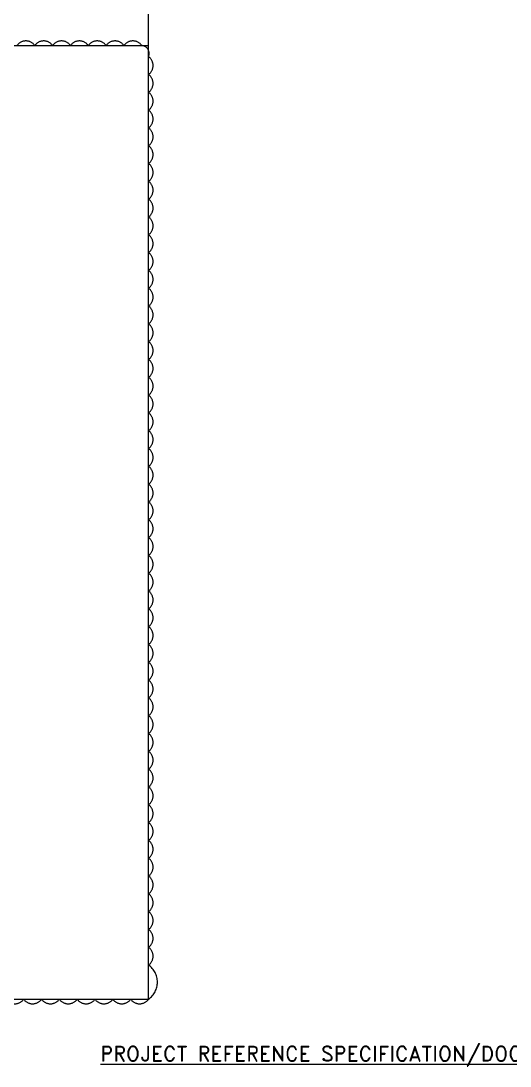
# Model space of a CAD drawing. Header units: inches. Extents: x -100737 to -99065, y -38026 to -37432.
# Drawn here: x -100197.3 to -100142.4, y -37671.1 to -37553.8 of the extents above; entities that cross this region are included whole.
import ezdxf
from ezdxf.enums import TextEntityAlignment as Align

# ---------------------------------------------------------------- set-up
doc = ezdxf.new("R2010")
doc.units = ezdxf.units.IN
doc.header["$LTSCALE"] = 200
doc.header["$MEASUREMENT"] = 0
doc.linetypes.add('DASHED', pattern=[0.75, 0.5, -0.25])
doc.layers.add('DIMENSION', color=8, linetype='Continuous')
doc.layers.add('text', color=3, linetype='Continuous')
doc.styles.add('ROMAND', font='romand.shx', dxfattribs={"width": 0.8})

msp = doc.modelspace()

# ---------------------------------------------------------------- linework, layer by layer
at = {"layer": 'DIMENSION'}
for p, q in [((-100182.974, -37663.624), (-100182.978, -37447.245)), ((-100309.817, -37556.553), (-100182.976, -37556.55, 0.085)), ((-100309.106, -37663.624), (-100182.974, -37663.624))]:
    msp.add_line(p, q, dxfattribs=at)
at = {"layer": 'DIMENSION', "color": 6, "linetype": 'DASHED', "ltscale": 10}
msp.add_lwpolyline([(-100197.731, -37556.553, -0.5206), (-100195.731, -37556.553, -0.5206), (-100193.731, -37556.553, -0.5206), (-100191.731, -37556.553, -0.5206), (-100189.731, -37556.553, -0.5206), (-100187.731, -37556.553, -0.5206), (-100185.731, -37556.553, -0.5206), (-100183.731, -37556.553, -0.5206), (-100182.974, -37557.796, -0.5206), (-100182.974, -37559.796, -0.5206), (-100182.974, -37561.796, -0.5206), (-100182.974, -37563.796, -0.5206), (-100182.974, -37565.796, -0.5206), (-100182.974, -37567.796, -0.5206), (-100182.974, -37569.796, -0.5206), (-100182.974, -37571.796, -0.5206), (-100182.974, -37573.796, -0.5206), (-100182.974, -37575.796, -0.5206), (-100182.974, -37577.796, -0.5206), (-100182.974, -37579.796, -0.5206), (-100182.974, -37581.796, -0.5206), (-100182.974, -37583.796, -0.5206), (-100182.974, -37585.796, -0.5206), (-100182.974, -37587.796, -0.5206), (-100182.974, -37589.796, -0.5206), (-100182.974, -37591.796, -0.5206), (-100182.974, -37593.796, -0.5206), (-100182.974, -37595.796, -0.5206), (-100182.974, -37597.796, -0.5206), (-100182.974, -37599.796, -0.5206), (-100182.974, -37601.796, -0.5206), (-100182.974, -37603.796, -0.5206), (-100182.974, -37605.796, -0.5206), (-100182.974, -37607.796, -0.5206), (-100182.974, -37609.796, -0.5206), (-100182.974, -37611.796, -0.5206), (-100182.974, -37613.796, -0.5206), (-100182.974, -37615.796, -0.5206), (-100182.974, -37617.796, -0.5206), (-100182.974, -37619.796, -0.5206), (-100182.974, -37621.796, -0.5206), (-100182.974, -37623.796, -0.5206), (-100182.974, -37625.796, -0.5206), (-100182.974, -37627.796, -0.5206), (-100182.974, -37629.796, -0.5206), (-100182.974, -37631.796, -0.5206), (-100182.974, -37633.796, -0.5206), (-100182.974, -37635.796, -0.5206), (-100182.974, -37637.796, -0.5206), (-100182.974, -37639.796, -0.5206), (-100182.974, -37641.796, -0.5206), (-100182.974, -37643.796, -0.5206), (-100182.974, -37645.796, -0.5206), (-100182.974, -37647.796, -0.5206), (-100182.974, -37649.796, -0.5206), (-100182.974, -37651.796, -0.5206), (-100182.974, -37653.796, -0.5206), (-100182.974, -37655.796, -0.5206), (-100182.974, -37657.796, -0.5206), (-100182.974, -37659.796, -0.5206), (-100182.974, -37663.624, -0.5206), (-100184.974, -37663.624, -0.5206), (-100186.974, -37663.624, -0.5206), (-100188.974, -37663.624, -0.5206), (-100190.974, -37663.624, -0.5206), (-100192.974, -37663.624, -0.5206), (-100194.974, -37663.624, -0.5206), (-100196.974, -37663.624, -0.5206), (-100198.974, -37663.624, -0.5206)], format="xyb", dxfattribs=at)

# ---------------------------------------------------------------- texts
at = {"layer": 'text', "color": 3, "lineweight": 15, "style": 'ROMAND'}
msp.add_text('%%UPROJECT REFERENCE SPECIFICATION/DOCUMENT LIST', height=1.67296, rotation=0.00011, dxfattribs=at).set_placement((-100158.188, -37670.58, -2.565), align=Align.CENTER)

doc.saveas('drawing.dxf')
